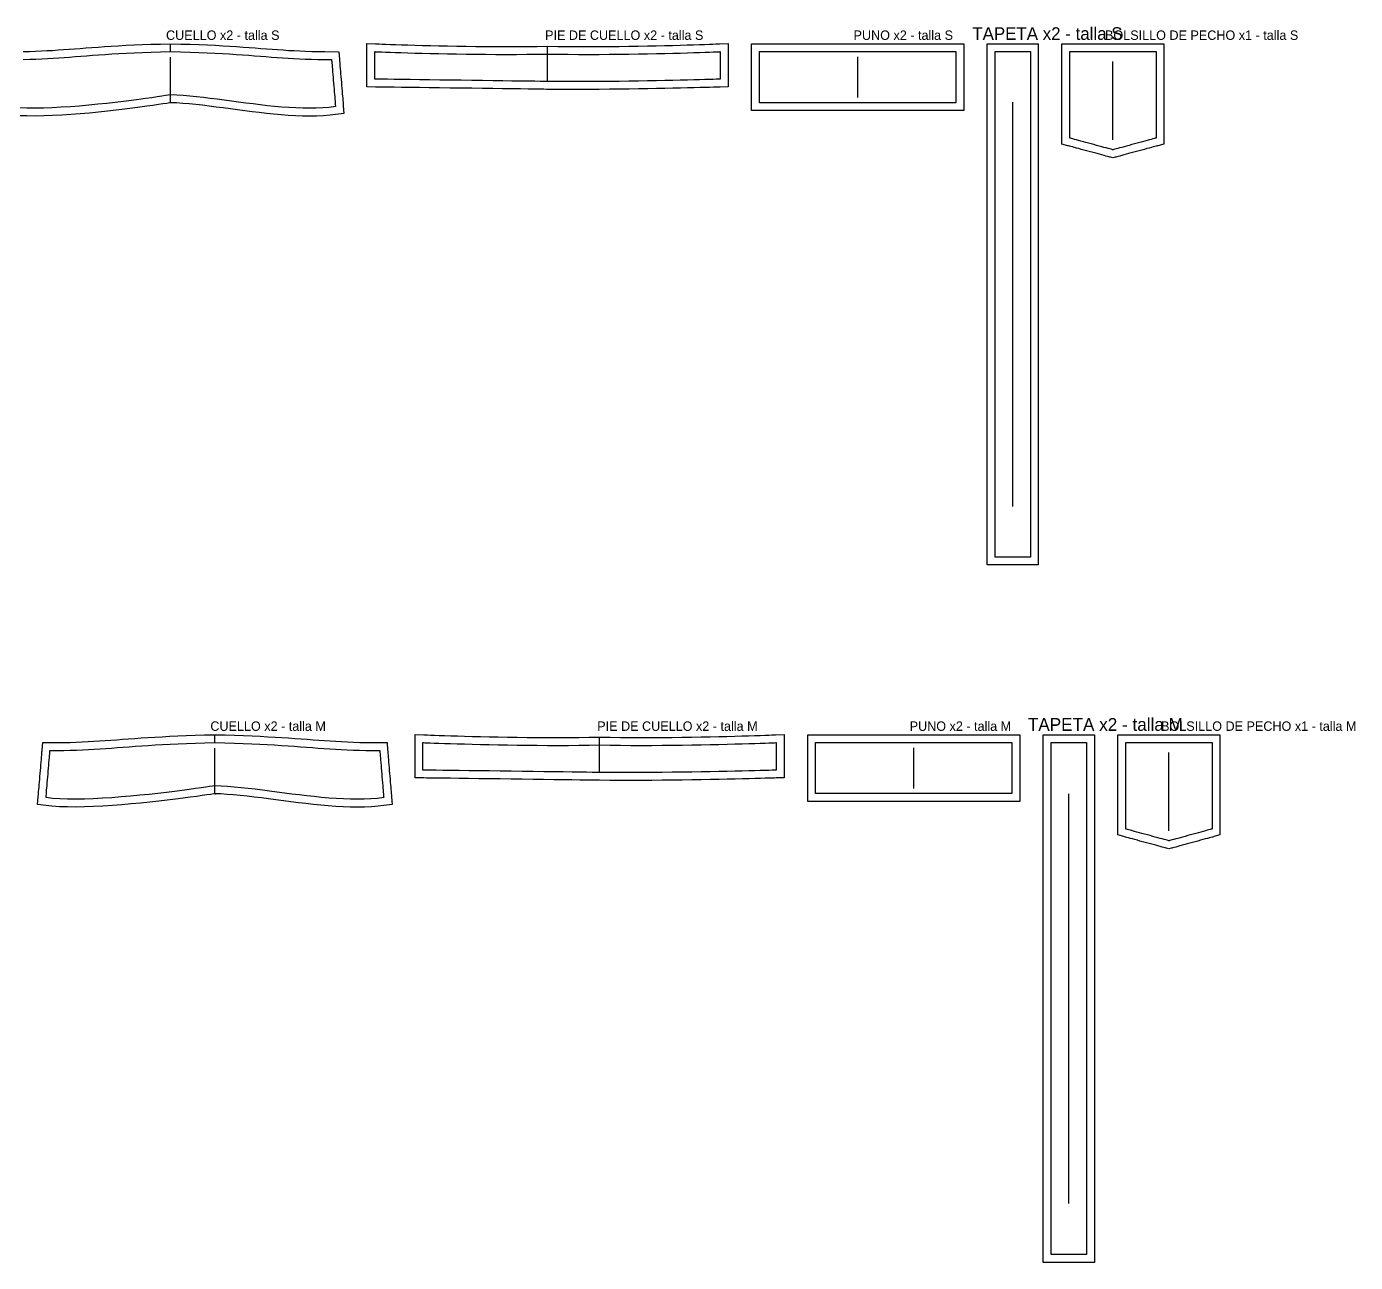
# Model space of a CAD drawing. Header units: centimetres. Extents: x -1 to 372, y -344 to 3.
# Drawn here: x 187.5 to 356.7, y -154.2 to 3.2 of the extents above; entities that cross this region are included whole.
import ezdxf

# ---------------------------------------------------------------- set-up
doc = ezdxf.new("R2010")
doc.units = ezdxf.units.CM
for name, color, linetype in [('15_SeamAllowance', 4, 'CONTINUOUS'), ('1_Boundary', 7, 'CONTINUOUS'), ('4_Notch', 1, 'CONTINUOUS'), ('5_Grainline', 3, 'CONTINUOUS'), ('8_Text', 7, 'CONTINUOUS')]:
    doc.layers.add(name, color=color, linetype=linetype)

msp = doc.modelspace()

# ---------------------------------------------------------------- linework, layer by layer
at = {"layer": '15_SeamAllowance'}
msp.add_lwpolyline([(187.0883, 0.0157), (187.8926, 0.0344), (188.6644, 0.0595), (189.4095, 0.0905), (190.1336, 0.1267), (190.8422, 0.1676), (191.5412, 0.2126), (192.2361, 0.2611), (192.9324, 0.3126), (193.6357, 0.3664), (194.3515, 0.422), (195.085, 0.4788), (195.8416, 0.536), (196.6267, 0.5932), (197.4454, 0.6496), (198.3031, 0.7047), (199.2049, 0.7578), (200.1562, 0.8083), (201.1623, 0.8555), (202.2284, 0.8989), (203.36, 0.9378), (204.5624, 0.9717), (205.86, 1.0002), (207.1576, 0.9717), (208.36, 0.9378), (209.4916, 0.8989), (210.5577, 0.8555), (211.5638, 0.8083), (212.5151, 0.7578), (213.4169, 0.7047), (214.2746, 0.6496), (215.0933, 0.5932), (215.8784, 0.536), (216.635, 0.4788), (217.3685, 0.422), (218.0843, 0.3664), (218.7876, 0.3126), (219.4839, 0.2611), (220.1788, 0.2126), (220.8778, 0.1676), (221.5864, 0.1267), (222.3105, 0.0905), (223.0556, 0.0595), (223.8274, 0.0344), (224.6317, 0.0157), (225.474, 0.004), (227.2805, -0.0042), (227.3591, -0.9473), (227.3664, -1.035), (227.378, -1.1748), (227.3936, -1.3614), (227.4126, -1.5897), (227.4347, -1.8545), (227.4593, -2.1505), (227.4862, -2.4725), (227.5147, -2.8154), (227.5446, -3.1739), (227.5754, -3.5428), (227.6065, -3.917), (227.6377, -4.2911), (227.6685, -4.66), (227.6983, -5.0185), (227.7269, -5.3614), (227.7538, -5.6834), (227.7784, -5.9795), (227.8005, -6.2442), (227.8195, -6.4725), (227.8351, -6.6591), (227.8467, -6.7989), (227.854, -6.8866), (227.9365, -7.8769), (226.1627, -8.0918), (225.3075, -8.1615), (224.4381, -8.2018), (223.5562, -8.2154), (222.6632, -8.2048), (221.7607, -8.1724), (220.8502, -8.1208), (219.9333, -8.0522), (219.0117, -7.969), (218.0871, -7.8735), (217.1611, -7.768), (216.2355, -7.6547), (215.312, -7.536), (214.3924, -7.4139), (213.4786, -7.2909), (212.5723, -7.169), (211.6755, -7.0506), (210.7901, -6.9377), (209.918, -6.8327), (209.0612, -6.7376), (208.2218, -6.6547), (207.4018, -6.586), (206.6035, -6.5336), (205.9183, -6.5035), (205.9432, -6.4995), (205.7225, -6.5346), (205.3683, -6.5897), (204.8908, -6.6625), (204.3001, -6.7504), (203.606, -6.8509), (202.8186, -6.9616), (201.9479, -7.0801), (201.0038, -7.2038), (199.9964, -7.3303), (198.9354, -7.457), (197.8309, -7.5816), (196.6929, -7.7015), (195.531, -7.8143), (194.3553, -7.9175), (193.1754, -8.0086), (192.0012, -8.0851), (190.8421, -8.1444), (189.7077, -8.1841), (188.6073, -8.2014), (187.5499, -8.1938), (186.5439, -8.1583)], dxfattribs=at)
for points in [[(253.86, 0.7001), (255.1905, 0.6785), (256.5073, 0.6639), (257.8242, 0.6555), (259.1355, 0.6528), (260.4359, 0.6553), (261.7199, 0.6625), (262.982, 0.6738), (264.2168, 0.6888), (265.4188, 0.7069), (266.5826, 0.7276), (267.7027, 0.7504), (268.7737, 0.7747), (269.7901, 0.8001), (270.7466, 0.826), (271.6376, 0.8519), (272.4578, 0.8773), (273.2017, 0.9016), (273.8639, 0.9244), (274.4389, 0.9451), (274.9214, 0.9632), (275.3058, 0.9781), (275.5868, 0.9894), (275.7589, 0.9966), (276.86, 1.0436), (276.86, -0.0177), (276.86, -0.0689), (276.86, -0.1504), (276.86, -0.2593), (276.86, -0.3924), (276.86, -0.5469), (276.86, -0.7195), (276.86, -0.9074), (276.86, -1.1074), (276.86, -1.3166), (276.86, -1.5318), (276.86, -1.75), (276.86, -1.9682), (276.86, -2.1834), (276.86, -2.3926), (276.86, -2.5926), (276.86, -2.7805), (276.86, -2.9531), (276.86, -3.1076), (276.86, -3.2407), (276.86, -3.3496), (276.86, -3.4311), (276.86, -3.4823), (276.86, -4.4664), (275.8348, -4.5014), (275.6606, -4.5073), (275.3774, -4.5165), (274.9906, -4.5287), (274.5056, -4.5435), (273.928, -4.5605), (273.263, -4.5794), (272.5161, -4.5996), (271.6928, -4.621), (270.7985, -4.6429), (269.8385, -4.6652), (268.8184, -4.6873), (267.7434, -4.7089), (266.6191, -4.7295), (265.4508, -4.7489), (264.244, -4.7666), (263.004, -4.7822), (261.7363, -4.7953), (260.4463, -4.8055), (259.1394, -4.8125), (257.821, -4.8158), (256.4964, -4.8151), (255.1711, -4.8099), (253.8494, -4.7999), (253.735, -4.7984), (253.4135, -4.794), (252.9011, -4.787), (252.2167, -4.7777), (251.3796, -4.7663), (250.4089, -4.753), (249.3235, -4.7382), (248.1427, -4.7221), (246.8854, -4.705), (245.5709, -4.6871), (244.2182, -4.6686), (242.8464, -4.6499), (241.4745, -4.6312), (240.1218, -4.6128), (238.8073, -4.5948), (237.5501, -4.5777), (236.3692, -4.5616), (235.2839, -4.5468), (234.3131, -4.5335), (233.476, -4.5221), (232.7917, -4.5128), (232.2792, -4.5058), (231.9578, -4.5014), (230.86, -4.4865), (230.86, -3.4823), (230.86, -3.4311), (230.86, -3.3496), (230.86, -3.2407), (230.86, -3.1076), (230.86, -2.9531), (230.86, -2.7805), (230.86, -2.5926), (230.86, -2.3926), (230.86, -2.1834), (230.86, -1.9682), (230.86, -1.75), (230.86, -1.5318), (230.86, -1.3166), (230.86, -1.1074), (230.86, -0.9074), (230.86, -0.7195), (230.86, -0.5469), (230.86, -0.3924), (230.86, -0.2593), (230.86, -0.1504), (230.86, -0.0689), (230.86, -0.0177), (230.86, 1.0436), (231.9611, 0.9966), (232.1332, 0.9894), (232.4142, 0.9781), (232.7986, 0.9632), (233.2811, 0.9451), (233.8561, 0.9244), (234.5183, 0.9016), (235.2622, 0.8773), (236.0824, 0.8519), (236.9734, 0.826), (237.9299, 0.8001), (238.9463, 0.7747), (240.0173, 0.7504), (241.1374, 0.7276), (242.3012, 0.7069), (243.5032, 0.6888), (244.738, 0.6738), (246.0001, 0.6625), (247.2841, 0.6553), (248.5845, 0.6528), (249.8958, 0.6555), (251.2127, 0.6639), (252.5295, 0.6785)], [(279.86, 1), (280.9866, 1), (281.3519, 1), (281.9342, 1), (282.7119, 1), (283.6631, 1), (284.7663, 1), (285.9996, 1), (287.3415, 1), (288.7702, 1), (290.2639, 1), (291.8011, 1), (293.36, 1), (294.9189, 1), (296.4561, 1), (297.9498, 1), (299.3785, 1), (300.7204, 1), (301.9538, 1), (303.0569, 1), (304.0081, 1), (304.7858, 1), (305.3681, 1), (305.7334, 1), (306.86, 1), (306.86, -0.0329), (306.86, -0.1279), (306.86, -0.2793), (306.86, -0.4815), (306.86, -0.7288), (306.86, -1.0156), (306.86, -1.3363), (306.86, -1.6852), (306.86, -2.0566), (306.86, -2.445), (306.86, -2.8447), (306.86, -3.25), (306.86, -3.6553), (306.86, -4.055), (306.86, -4.4434), (306.86, -4.8148), (306.86, -5.1637), (306.86, -5.4844), (306.86, -5.7712), (306.86, -6.0185), (306.86, -6.2207), (306.86, -6.3721), (306.86, -6.4671), (306.86, -7.5), (305.7334, -7.5), (305.3681, -7.5), (304.7858, -7.5), (304.0081, -7.5), (303.0569, -7.5), (301.9538, -7.5), (300.7204, -7.5), (299.3785, -7.5), (297.9498, -7.5), (296.4561, -7.5), (294.9189, -7.5), (293.36, -7.5), (291.8011, -7.5), (290.2639, -7.5), (288.7702, -7.5), (287.3415, -7.5), (285.9996, -7.5), (284.7663, -7.5), (283.6631, -7.5), (282.7119, -7.5), (281.9342, -7.5), (281.3519, -7.5), (280.9866, -7.5), (279.86, -7.5), (279.86, -6.4671), (279.86, -6.3721), (279.86, -6.2207), (279.86, -6.0185), (279.86, -5.7712), (279.86, -5.4844), (279.86, -5.1637), (279.86, -4.8148), (279.86, -4.4434), (279.86, -4.055), (279.86, -3.6553), (279.86, -3.25), (279.86, -2.8447), (279.86, -2.445), (279.86, -2.0566), (279.86, -1.6852), (279.86, -1.3363), (279.86, -1.0156), (279.86, -0.7288), (279.86, -0.4815), (279.86, -0.2793), (279.86, -0.1279), (279.86, -0.0329)], [(309.86, 1), (310.8828, 1), (310.9485, 1), (311.0534, 1), (311.1933, 1), (311.3646, 1), (311.5631, 1), (311.7851, 1), (312.0267, 1), (312.2838, 1), (312.5527, 1), (312.8294, 1), (313.11, 1), (313.3906, 1), (313.6673, 1), (313.9362, 1), (314.1933, 1), (314.4349, 1), (314.6569, 1), (314.8554, 1), (315.0267, 1), (315.1666, 1), (315.2715, 1), (315.3372, 1), (316.36, 1), (316.36, -0.3259), (316.36, -1.2665), (316.36, -2.7659), (316.36, -4.7681), (316.36, -7.2174), (316.36, -10.0578), (316.36, -13.2335), (316.36, -16.6885), (316.36, -20.3671), (316.36, -24.2133), (316.36, -28.1712), (316.36, -32.185), (316.36, -36.1988), (316.36, -40.1567), (316.36, -44.0029), (316.36, -47.6815), (316.36, -51.1365), (316.36, -54.3122), (316.36, -57.1526), (316.36, -59.6019), (316.36, -61.6041), (316.36, -63.1035), (316.36, -64.0441), (316.36, -65.37), (315.3372, -65.37), (315.2715, -65.37), (315.1666, -65.37), (315.0267, -65.37), (314.8554, -65.37), (314.6569, -65.37), (314.4349, -65.37), (314.1933, -65.37), (313.9362, -65.37), (313.6673, -65.37), (313.3906, -65.37), (313.11, -65.37), (312.8294, -65.37), (312.5527, -65.37), (312.2838, -65.37), (312.0267, -65.37), (311.7851, -65.37), (311.5631, -65.37), (311.3646, -65.37), (311.1933, -65.37), (311.0534, -65.37), (310.9485, -65.37), (310.8828, -65.37), (309.86, -65.37), (309.86, -64.0441), (309.86, -63.1035), (309.86, -61.6041), (309.86, -59.6019), (309.86, -57.1526), (309.86, -54.3122), (309.86, -51.1365), (309.86, -47.6815), (309.86, -44.0029), (309.86, -40.1567), (309.86, -36.1988), (309.86, -32.185), (309.86, -28.1712), (309.86, -24.2133), (309.86, -20.3671), (309.86, -16.6885), (309.86, -13.2335), (309.86, -10.0578), (309.86, -7.2174), (309.86, -4.7681), (309.86, -2.7659), (309.86, -1.2665), (309.86, -0.3259)], [(319.36, 1), (320.4157, 1), (320.5764, 1), (320.8327, 1), (321.1748, 1), (321.5934, 1), (322.0788, 1), (322.6214, 1), (323.2119, 1), (323.8405, 1), (324.4977, 1), (325.1741, 1), (325.86, 1), (326.5459, 1), (327.2223, 1), (327.8795, 1), (328.5081, 1), (329.0986, 1), (329.6413, 1), (330.1266, 1), (330.5452, 1), (330.8873, 1), (331.1436, 1), (331.3043, 1), (332.36, 1), (332.36, -0.0557), (332.36, -0.2164), (332.36, -0.4727), (332.36, -0.8148), (332.36, -1.2334), (332.36, -1.7188), (332.36, -2.2614), (332.36, -2.8519), (332.36, -3.4805), (332.36, -4.1377), (332.36, -4.8141), (332.36, -5.5), (332.36, -6.1859), (332.36, -6.8623), (332.36, -7.5195), (332.36, -8.1481), (332.36, -8.7386), (332.36, -9.2813), (332.36, -9.7666), (332.36, -10.1852), (332.36, -10.5273), (332.36, -10.7836), (332.36, -10.9443), (332.36, -11.7638), (331.5953, -11.9724), (331.5149, -11.9943), (331.3868, -12.0292), (331.2157, -12.0759), (331.0064, -12.1329), (330.7637, -12.1991), (330.4924, -12.2731), (330.1972, -12.3537), (329.8829, -12.4394), (329.5543, -12.529), (329.2161, -12.6212), (328.8731, -12.7148), (328.5302, -12.8083), (328.192, -12.9005), (327.8634, -12.9902), (327.549, -13.0759), (327.2538, -13.1564), (326.9825, -13.2304), (326.7398, -13.2966), (326.5305, -13.3537), (326.3594, -13.4003), (326.2313, -13.4352), (326.151, -13.4572), (325.86, -13.5365), (325.569, -13.4572), (325.4887, -13.4352), (325.3606, -13.4003), (325.1895, -13.3537), (324.9802, -13.2966), (324.7375, -13.2304), (324.4662, -13.1564), (324.171, -13.0759), (323.8566, -12.9902), (323.528, -12.9005), (323.1898, -12.8083), (322.8469, -12.7148), (322.5039, -12.6212), (322.1657, -12.529), (321.8371, -12.4394), (321.5228, -12.3537), (321.2276, -12.2731), (320.9563, -12.1991), (320.7136, -12.1329), (320.5043, -12.0759), (320.3332, -12.0292), (320.2051, -11.9943), (320.1247, -11.9724), (319.36, -11.7638), (319.36, -10.9443), (319.36, -10.7836), (319.36, -10.5273), (319.36, -10.1852), (319.36, -9.7666), (319.36, -9.2813), (319.36, -8.7386), (319.36, -8.1481), (319.36, -7.5195), (319.36, -6.8623), (319.36, -6.1859), (319.36, -5.5), (319.36, -4.8141), (319.36, -4.1377), (319.36, -3.4805), (319.36, -2.8519), (319.36, -2.2614), (319.36, -1.7188), (319.36, -1.2334), (319.36, -0.8148), (319.36, -0.4727), (319.36, -0.2164), (319.36, -0.0557)], [(211.5, -86.9998), (212.8, -87.0283), (214.0095, -87.0622), (215.1526, -87.1011), (216.234, -87.1444), (217.2588, -87.1917), (218.2318, -87.2421), (219.158, -87.2952), (220.0421, -87.3502), (220.889, -87.4066), (221.7036, -87.4638), (222.4908, -87.521), (223.2554, -87.5778), (224.0023, -87.6333), (224.7364, -87.6872), (225.4629, -87.7387), (226.1866, -87.7873), (226.9128, -87.8323), (227.6466, -87.8732), (228.3932, -87.9095), (229.1577, -87.9405), (229.9455, -87.9656), (230.7616, -87.9843), (231.6114, -87.996), (233.4205, -88.0042), (233.4991, -88.9473), (233.5064, -89.035), (233.518, -89.1748), (233.5336, -89.3614), (233.5526, -89.5897), (233.5747, -89.8545), (233.5993, -90.1505), (233.6262, -90.4725), (233.6547, -90.8154), (233.6846, -91.1739), (233.7154, -91.5428), (233.7465, -91.917), (233.7777, -92.2911), (233.8085, -92.66), (233.8383, -93.0185), (233.8669, -93.3614), (233.8938, -93.6834), (233.9184, -93.9795), (233.9405, -94.2442), (233.9595, -94.4725), (233.9751, -94.6591), (233.9867, -94.7989), (233.994, -94.8866), (234.0766, -95.8772), (232.2996, -96.0919), (231.4369, -96.1615), (230.5562, -96.2018), (229.6592, -96.2154), (228.7477, -96.2048), (227.8237, -96.1725), (226.8892, -96.1209), (225.9461, -96.0524), (224.9965, -95.9693), (224.0424, -95.8739), (223.0861, -95.7684), (222.1295, -95.6552), (221.175, -95.5365), (220.2247, -95.4145), (219.2809, -95.2914), (218.3458, -95.1695), (217.4219, -95.051), (216.5114, -94.9381), (215.6167, -94.833), (214.7403, -94.7378), (213.8847, -94.6548), (213.0525, -94.586), (212.2464, -94.5336), (211.5558, -94.5034), (211.5756, -94.5003), (211.3477, -94.5353), (210.9821, -94.5904), (210.4892, -94.6631), (209.8796, -94.751), (209.1636, -94.8515), (208.3518, -94.9622), (207.4544, -95.0806), (206.482, -95.2043), (205.4448, -95.3307), (204.3534, -95.4574), (203.218, -95.5819), (202.049, -95.7018), (200.8568, -95.8146), (199.6515, -95.9177), (198.4434, -96.0087), (197.2427, -96.0851), (196.0593, -96.1445), (194.9033, -96.1841), (193.7843, -96.2014), (192.7116, -96.1938), (191.6942, -96.1583), (190.7401, -96.0917), (188.923, -95.8827), (189.006, -94.8866), (189.0133, -94.7989), (189.0249, -94.6591), (189.0405, -94.4725), (189.0595, -94.2442), (189.0816, -93.9795), (189.1062, -93.6834), (189.1331, -93.3614), (189.1617, -93.0185), (189.1915, -92.66), (189.2223, -92.2911), (189.2535, -91.917), (189.2846, -91.5428), (189.3154, -91.1739), (189.3453, -90.8154), (189.3738, -90.4725), (189.4007, -90.1505), (189.4253, -89.8545), (189.4474, -89.5897), (189.4664, -89.3614), (189.482, -89.1748), (189.4936, -89.035), (189.5009, -88.9473), (189.5795, -88.0042), (191.3886, -87.996), (192.2384, -87.9843), (193.0545, -87.9656), (193.8423, -87.9405), (194.6068, -87.9095), (195.3534, -87.8732), (196.0872, -87.8323), (196.8134, -87.7873), (197.5371, -87.7387), (198.2636, -87.6872), (198.9977, -87.6333), (199.7446, -87.5778), (200.5092, -87.521), (201.2964, -87.4638), (202.111, -87.4066), (202.9579, -87.3502), (203.842, -87.2952), (204.7682, -87.2421), (205.7412, -87.1917), (206.766, -87.1444), (207.8474, -87.1011), (208.9905, -87.0622), (210.2, -87.0283)], [(260.5, -87.2999), (261.833, -87.3215), (263.1571, -87.3361), (264.4856, -87.3445), (265.8126, -87.3472), (267.132, -87.3447), (268.4382, -87.3375), (269.725, -87.3262), (270.9867, -87.3112), (272.2174, -87.2931), (273.4111, -87.2724), (274.5621, -87.2496), (275.6644, -87.2253), (276.7121, -87.1999), (277.6994, -87.174), (278.6204, -87.1481), (279.4693, -87.1227), (280.2401, -87.0984), (280.927, -87.0756), (281.5242, -87.0549), (282.0258, -87.0368), (282.4258, -87.0218), (282.7186, -87.0105), (282.8981, -87.0033), (284, -86.9582), (284, -88.0177), (284, -88.0689), (284, -88.1504), (284, -88.2593), (284, -88.3924), (284, -88.5469), (284, -88.7195), (284, -88.9074), (284, -89.1074), (284, -89.3166), (284, -89.5318), (284, -89.75), (284, -89.9682), (284, -90.1834), (284, -90.3926), (284, -90.5926), (284, -90.7805), (284, -90.9531), (284, -91.1076), (284, -91.2407), (284, -91.3496), (284, -91.4311), (284, -91.4823), (284, -92.4677), (282.9709, -92.5015), (282.7894, -92.5073), (282.4946, -92.5165), (282.0923, -92.5287), (281.5884, -92.5435), (280.9888, -92.5605), (280.2992, -92.5794), (279.5256, -92.5997), (278.6738, -92.621), (277.7497, -92.643), (276.759, -92.6652), (275.7078, -92.6873), (274.6017, -92.7089), (273.4467, -92.7295), (272.2486, -92.7489), (271.0133, -92.7666), (269.7466, -92.7822), (268.4543, -92.7953), (267.1423, -92.8055), (265.8164, -92.8125), (264.4824, -92.8158), (263.1462, -92.8151), (261.8136, -92.8099), (260.4896, -92.7999), (260.3727, -92.7984), (260.044, -92.794), (259.5199, -92.787), (258.82, -92.7777), (257.9639, -92.7663), (256.971, -92.753), (255.861, -92.7382), (254.6533, -92.7221), (253.3675, -92.705), (252.0231, -92.6871), (250.6397, -92.6686), (249.2367, -92.6499), (247.8337, -92.6312), (246.4502, -92.6128), (245.1058, -92.5948), (243.82, -92.5777), (242.6123, -92.5616), (241.5023, -92.5468), (240.5095, -92.5335), (239.6533, -92.5221), (238.9535, -92.5128), (238.4294, -92.5058), (238.1006, -92.5014), (237, -92.4868), (237, -91.4823), (237, -91.4311), (237, -91.3496), (237, -91.2407), (237, -91.1076), (237, -90.9531), (237, -90.7805), (237, -90.5926), (237, -90.3926), (237, -90.1834), (237, -89.9682), (237, -89.75), (237, -89.5318), (237, -89.3166), (237, -89.1074), (237, -88.9074), (237, -88.7195), (237, -88.5469), (237, -88.3924), (237, -88.2593), (237, -88.1504), (237, -88.0689), (237, -88.0177), (237, -86.9582), (238.1019, -87.0033), (238.2814, -87.0105), (238.5742, -87.0218), (238.9742, -87.0368), (239.4758, -87.0549), (240.073, -87.0756), (240.7599, -87.0984), (241.5307, -87.1227), (242.3796, -87.1481), (243.3006, -87.174), (244.2879, -87.1999), (245.3356, -87.2253), (246.4379, -87.2496), (247.5889, -87.2724), (248.7826, -87.2931), (250.0133, -87.3112), (251.275, -87.3262), (252.5618, -87.3375), (253.868, -87.3447), (255.1874, -87.3472), (256.5144, -87.3445), (257.8429, -87.3361), (259.167, -87.3215)], [(287, -87), (288.1266, -87), (288.4919, -87), (289.0742, -87), (289.8519, -87), (290.8031, -87), (291.9063, -87), (293.1396, -87), (294.4815, -87), (295.9102, -87), (297.4039, -87), (298.9411, -87), (300.5, -87), (302.0589, -87), (303.5961, -87), (305.0898, -87), (306.5185, -87), (307.8604, -87), (309.0938, -87), (310.1969, -87), (311.1481, -87), (311.9258, -87), (312.5081, -87), (312.8734, -87), (314, -87), (314, -88.0329), (314, -88.1279), (314, -88.2793), (314, -88.4815), (314, -88.7288), (314, -89.0156), (314, -89.3363), (314, -89.6852), (314, -90.0566), (314, -90.445), (314, -90.8447), (314, -91.25), (314, -91.6553), (314, -92.055), (314, -92.4434), (314, -92.8148), (314, -93.1637), (314, -93.4844), (314, -93.7712), (314, -94.0185), (314, -94.2207), (314, -94.3721), (314, -94.4671), (314, -95.5), (312.8734, -95.5), (312.5081, -95.5), (311.9258, -95.5), (311.1481, -95.5), (310.1969, -95.5), (309.0938, -95.5), (307.8604, -95.5), (306.5185, -95.5), (305.0898, -95.5), (303.5961, -95.5), (302.0589, -95.5), (300.5, -95.5), (298.9411, -95.5), (297.4039, -95.5), (295.9102, -95.5), (294.4815, -95.5), (293.1396, -95.5), (291.9063, -95.5), (290.8031, -95.5), (289.8519, -95.5), (289.0742, -95.5), (288.4919, -95.5), (288.1266, -95.5), (287, -95.5), (287, -94.4671), (287, -94.3721), (287, -94.2207), (287, -94.0185), (287, -93.7712), (287, -93.4844), (287, -93.1637), (287, -92.8148), (287, -92.4434), (287, -92.055), (287, -91.6553), (287, -91.25), (287, -90.8447), (287, -90.445), (287, -90.0566), (287, -89.6852), (287, -89.3363), (287, -89.0156), (287, -88.7288), (287, -88.4815), (287, -88.2793), (287, -88.1279), (287, -88.0329)], [(317, -87), (318.0228, -87), (318.0885, -87), (318.1934, -87), (318.3333, -87), (318.5046, -87), (318.7031, -87), (318.9251, -87), (319.1667, -87), (319.4238, -87), (319.6927, -87), (319.9694, -87), (320.25, -87), (320.5306, -87), (320.8073, -87), (321.0762, -87), (321.3333, -87), (321.5749, -87), (321.7969, -87), (321.9954, -87), (322.1667, -87), (322.3066, -87), (322.4115, -87), (322.4772, -87), (323.5, -87), (323.5, -88.3302), (323.5, -89.2829), (323.5, -90.8016), (323.5, -92.8296), (323.5, -95.3105), (323.5, -98.1875), (323.5, -101.4041), (323.5, -104.9037), (323.5, -108.6297), (323.5, -112.5255), (323.5, -116.5344), (323.5, -120.6), (323.5, -124.6656), (323.5, -128.6745), (323.5, -132.5703), (323.5, -136.2963), (323.5, -139.7959), (323.5, -143.0125), (323.5, -145.8895), (323.5, -148.3704), (323.5, -150.3984), (323.5, -151.9171), (323.5, -152.8698), (323.5, -154.2), (322.4772, -154.2), (322.4115, -154.2), (322.3066, -154.2), (322.1667, -154.2), (321.9954, -154.2), (321.7969, -154.2), (321.5749, -154.2), (321.3333, -154.2), (321.0762, -154.2), (320.8073, -154.2), (320.5306, -154.2), (320.25, -154.2), (319.9694, -154.2), (319.6927, -154.2), (319.4238, -154.2), (319.1667, -154.2), (318.9251, -154.2), (318.7031, -154.2), (318.5046, -154.2), (318.3333, -154.2), (318.1934, -154.2), (318.0885, -154.2), (318.0228, -154.2), (317, -154.2), (317, -152.8698), (317, -151.9171), (317, -150.3984), (317, -148.3704), (317, -145.8895), (317, -143.0125), (317, -139.7959), (317, -136.2963), (317, -132.5703), (317, -128.6745), (317, -124.6656), (317, -120.6), (317, -116.5344), (317, -112.5255), (317, -108.6297), (317, -104.9037), (317, -101.4041), (317, -98.1875), (317, -95.3105), (317, -92.8296), (317, -90.8016), (317, -89.2829), (317, -88.3302)], [(326.5, -87), (327.5557, -87), (327.7164, -87), (327.9727, -87), (328.3148, -87), (328.7334, -87), (329.2188, -87), (329.7614, -87), (330.3519, -87), (330.9805, -87), (331.6377, -87), (332.3141, -87), (333, -87), (333.6859, -87), (334.3623, -87), (335.0195, -87), (335.6481, -87), (336.2386, -87), (336.7813, -87), (337.2666, -87), (337.6852, -87), (338.0273, -87), (338.2836, -87), (338.4443, -87), (339.5, -87), (339.5, -88.0557), (339.5, -88.2164), (339.5, -88.4727), (339.5, -88.8148), (339.5, -89.2334), (339.5, -89.7188), (339.5, -90.2614), (339.5, -90.8519), (339.5, -91.4805), (339.5, -92.1377), (339.5, -92.8141), (339.5, -93.5), (339.5, -94.1859), (339.5, -94.8623), (339.5, -95.5195), (339.5, -96.1481), (339.5, -96.7386), (339.5, -97.2813), (339.5, -97.7666), (339.5, -98.1852), (339.5, -98.5273), (339.5, -98.7836), (339.5, -98.9443), (339.5, -99.7638), (338.7353, -99.9724), (338.6549, -99.9943), (338.5268, -100.0292), (338.3557, -100.0759), (338.1464, -100.1329), (337.9037, -100.1991), (337.6324, -100.2731), (337.3372, -100.3537), (337.0229, -100.4394), (336.6943, -100.529), (336.3561, -100.6212), (336.0131, -100.7148), (335.6702, -100.8083), (335.332, -100.9005), (335.0034, -100.9902), (334.689, -101.0759), (334.3938, -101.1564), (334.1225, -101.2304), (333.8798, -101.2966), (333.6705, -101.3537), (333.4994, -101.4003), (333.3713, -101.4352), (333.291, -101.4572), (333, -101.5365), (332.709, -101.4572), (332.6287, -101.4352), (332.5006, -101.4003), (332.3295, -101.3537), (332.1202, -101.2966), (331.8775, -101.2304), (331.6062, -101.1564), (331.311, -101.0759), (330.9966, -100.9902), (330.668, -100.9005), (330.3298, -100.8083), (329.9869, -100.7148), (329.6439, -100.6212), (329.3057, -100.529), (328.9771, -100.4394), (328.6628, -100.3537), (328.3676, -100.2731), (328.0963, -100.1991), (327.8536, -100.1329), (327.6443, -100.0759), (327.4732, -100.0292), (327.3451, -99.9943), (327.2647, -99.9724), (326.5, -99.7638), (326.5, -98.9443), (326.5, -98.7836), (326.5, -98.5273), (326.5, -98.1852), (326.5, -97.7666), (326.5, -97.2813), (326.5, -96.7386), (326.5, -96.1481), (326.5, -95.5195), (326.5, -94.8623), (326.5, -94.1859), (326.5, -93.5), (326.5, -92.8141), (326.5, -92.1377), (326.5, -91.4805), (326.5, -90.8519), (326.5, -90.2614), (326.5, -89.7188), (326.5, -89.2334), (326.5, -88.8148), (326.5, -88.4727), (326.5, -88.2164), (326.5, -88.0557)]]:
    msp.add_lwpolyline(points, close=True, dxfattribs=at)
at = {"layer": '1_Boundary'}
msp.add_lwpolyline([(187.1068, -0.9841), (187.9204, -0.9652), (188.7014, -0.9398), (189.4553, -0.9085), (190.1873, -0.8719), (190.9032, -0.8306), (191.6081, -0.7852), (192.3078, -0.7363), (193.0074, -0.6846), (193.7126, -0.6306), (194.4288, -0.575), (195.1613, -0.5183), (195.9157, -0.4612), (196.6974, -0.4043), (197.5119, -0.3481), (198.3645, -0.2934), (199.2608, -0.2406), (200.2062, -0.1905), (201.2061, -0.1435), (202.266, -0.1004), (203.3913, -0.0617), (204.5875, -0.028), (205.86, 0), (205.86, 0), (207.1325, -0.028), (208.3287, -0.0617), (209.454, -0.1004), (210.5139, -0.1435), (211.5138, -0.1905), (212.4592, -0.2406), (213.3555, -0.2934), (214.2081, -0.3481), (215.0226, -0.4043), (215.8043, -0.4612), (216.5587, -0.5183), (217.2913, -0.575), (218.0074, -0.6306), (218.7126, -0.6846), (219.4122, -0.7363), (220.1119, -0.7852), (220.8168, -0.8306), (221.5327, -0.8719), (222.2647, -0.9085), (223.0186, -0.9398), (223.7996, -0.9652), (224.6132, -0.9841), (225.4648, -0.9959), (226.36, -1), (226.3625, -1.0304), (226.3698, -1.1181), (226.3815, -1.2578), (226.397, -1.4444), (226.4161, -1.6727), (226.4381, -1.9375), (226.4628, -2.2335), (226.4896, -2.5556), (226.5182, -2.8984), (226.5481, -3.2569), (226.5788, -3.6259), (226.61, -4), (226.6412, -4.3741), (226.6719, -4.7431), (226.7018, -5.1016), (226.7304, -5.4444), (226.7572, -5.7665), (226.7819, -6.0625), (226.8039, -6.3273), (226.823, -6.5556), (226.8385, -6.7422), (226.8502, -6.8819), (226.8575, -6.9696), (226.86, -7), (226.0619, -7.0967), (225.2437, -7.1634), (224.4073, -7.2021), (223.5544, -7.2153), (222.687, -7.205), (221.8069, -7.1734), (220.9158, -7.1229), (220.0156, -7.0556), (219.108, -6.9736), (218.1951, -6.8793), (217.2784, -6.7749), (216.36, -6.6625), (215.4416, -6.5444), (214.5249, -6.4227), (213.612, -6.2998), (212.7044, -6.1778), (211.8042, -6.0589), (210.9131, -5.9453), (210.033, -5.8393), (209.1656, -5.7431), (208.3127, -5.6588), (207.4763, -5.5887), (206.6581, -5.535), (205.86, -5.5), (205.7851, -5.5121), (205.5671, -5.5467), (205.2161, -5.6014), (204.7419, -5.6736), (204.1548, -5.761), (203.4647, -5.8609), (202.6816, -5.9711), (201.8156, -6.0889), (200.8766, -6.2119), (199.8748, -6.3377), (198.82, -6.4637), (197.7225, -6.5875), (196.5921, -6.7066), (195.439, -6.8186), (194.2731, -6.9209), (193.1044, -7.0111), (191.9431, -7.0867), (190.7991, -7.1453), (189.6824, -7.1844), (188.6031, -7.2014), (187.5711, -7.1939), (186.5966, -7.1595)], dxfattribs=at)
for points in [[(253.86, -0.3), (255.1768, -0.3214), (256.4986, -0.3361), (257.82, -0.3445), (259.1355, -0.3472), (260.4397, -0.3447), (261.7272, -0.3375), (262.9926, -0.3261), (264.2304, -0.3111), (265.4352, -0.293), (266.6016, -0.2722), (267.7242, -0.2494), (268.7975, -0.225), (269.8161, -0.1996), (270.7746, -0.1736), (271.6676, -0.1477), (272.4896, -0.1222), (273.2353, -0.0978), (273.8991, -0.075), (274.4756, -0.0543), (274.9595, -0.0361), (275.3454, -0.0211), (275.6277, -0.0097), (275.801, -0.0025), (275.86, 0), (275.86, -0.0177), (275.86, -0.0689), (275.86, -0.1504), (275.86, -0.2593), (275.86, -0.3924), (275.86, -0.5469), (275.86, -0.7195), (275.86, -0.9074), (275.86, -1.1074), (275.86, -1.3166), (275.86, -1.5318), (275.86, -1.75), (275.86, -1.9682), (275.86, -2.1834), (275.86, -2.3926), (275.86, -2.5926), (275.86, -2.7805), (275.86, -2.9531), (275.86, -3.1076), (275.86, -3.2407), (275.86, -3.3496), (275.86, -3.4311), (275.86, -3.4823), (275.86, -3.5), (275.801, -3.502), (275.6277, -3.5078), (275.3454, -3.517), (274.9595, -3.5292), (274.4756, -3.5439), (273.8991, -3.5609), (273.2353, -3.5798), (272.4896, -3.6), (271.6676, -3.6213), (270.7746, -3.6432), (269.8161, -3.6654), (268.7975, -3.6875), (267.7242, -3.709), (266.6016, -3.7297), (265.4352, -3.749), (264.2304, -3.7667), (262.9926, -3.7822), (261.7272, -3.7953), (260.4397, -3.8055), (259.1355, -3.8125), (257.82, -3.8158), (256.4986, -3.8151), (255.1768, -3.81), (253.86, -3.8), (253.7486, -3.7985), (253.4271, -3.7941), (252.9147, -3.7871), (252.2304, -3.7778), (251.3933, -3.7664), (250.4225, -3.7531), (249.3371, -3.7383), (248.1563, -3.7222), (246.8991, -3.7051), (245.5845, -3.6872), (244.2318, -3.6687), (242.86, -3.65), (241.4882, -3.6313), (240.1355, -3.6128), (238.8209, -3.5949), (237.5637, -3.5778), (236.3829, -3.5617), (235.2975, -3.5469), (234.3267, -3.5336), (233.4896, -3.5222), (232.8053, -3.5129), (232.2929, -3.5059), (231.9714, -3.5015), (231.86, -3.5), (231.86, -3.4823), (231.86, -3.4311), (231.86, -3.3496), (231.86, -3.2407), (231.86, -3.1076), (231.86, -2.9531), (231.86, -2.7805), (231.86, -2.5926), (231.86, -2.3926), (231.86, -2.1834), (231.86, -1.9682), (231.86, -1.75), (231.86, -1.5318), (231.86, -1.3166), (231.86, -1.1074), (231.86, -0.9074), (231.86, -0.7195), (231.86, -0.5469), (231.86, -0.3924), (231.86, -0.2593), (231.86, -0.1504), (231.86, -0.0689), (231.86, -0.0177), (231.86, 0), (231.919, -0.0025), (232.0923, -0.0097), (232.3746, -0.0211), (232.7605, -0.0361), (233.2444, -0.0543), (233.8209, -0.075), (234.4847, -0.0978), (235.2304, -0.1222), (236.0524, -0.1477), (236.9454, -0.1736), (237.9039, -0.1996), (238.9225, -0.225), (239.9958, -0.2494), (241.1184, -0.2722), (242.2848, -0.293), (243.4896, -0.3111), (244.7274, -0.3261), (245.9928, -0.3375), (247.2803, -0.3447), (248.5845, -0.3472), (249.9, -0.3445), (251.2214, -0.3361), (252.5432, -0.3214), (253.86, -0.3)], [(280.86, 0), (280.9866, 0), (281.3519, 0), (281.9342, 0), (282.7119, 0), (283.6631, 0), (284.7663, 0), (285.9996, 0), (287.3415, 0), (288.7702, 0), (290.2639, 0), (291.8011, 0), (293.36, 0), (294.9189, 0), (296.4561, 0), (297.9498, 0), (299.3785, 0), (300.7204, 0), (301.9538, 0), (303.0569, 0), (304.0081, 0), (304.7858, 0), (305.3681, 0), (305.7334, 0), (305.86, 0), (305.86, -0.0329), (305.86, -0.1279), (305.86, -0.2793), (305.86, -0.4815), (305.86, -0.7288), (305.86, -1.0156), (305.86, -1.3363), (305.86, -1.6852), (305.86, -2.0566), (305.86, -2.445), (305.86, -2.8447), (305.86, -3.25), (305.86, -3.6553), (305.86, -4.055), (305.86, -4.4434), (305.86, -4.8148), (305.86, -5.1637), (305.86, -5.4844), (305.86, -5.7712), (305.86, -6.0185), (305.86, -6.2207), (305.86, -6.3721), (305.86, -6.4671), (305.86, -6.5), (305.7334, -6.5), (305.3681, -6.5), (304.7858, -6.5), (304.0081, -6.5), (303.0569, -6.5), (301.9538, -6.5), (300.7204, -6.5), (299.3785, -6.5), (297.9498, -6.5), (296.4561, -6.5), (294.9189, -6.5), (293.36, -6.5), (291.8011, -6.5), (290.2639, -6.5), (288.7702, -6.5), (287.3415, -6.5), (285.9996, -6.5), (284.7663, -6.5), (283.6631, -6.5), (282.7119, -6.5), (281.9342, -6.5), (281.3519, -6.5), (280.9866, -6.5), (280.86, -6.5), (280.86, -6.4671), (280.86, -6.3721), (280.86, -6.2207), (280.86, -6.0185), (280.86, -5.7712), (280.86, -5.4844), (280.86, -5.1637), (280.86, -4.8148), (280.86, -4.4434), (280.86, -4.055), (280.86, -3.6553), (280.86, -3.25), (280.86, -2.8447), (280.86, -2.445), (280.86, -2.0566), (280.86, -1.6852), (280.86, -1.3363), (280.86, -1.0156), (280.86, -0.7288), (280.86, -0.4815), (280.86, -0.2793), (280.86, -0.1279), (280.86, -0.0329), (280.86, 0)], [(310.86, 0), (310.8828, 0), (310.9485, 0), (311.0534, 0), (311.1933, 0), (311.3646, 0), (311.5631, 0), (311.7851, 0), (312.0267, 0), (312.2838, 0), (312.5527, 0), (312.8294, 0), (313.11, 0), (313.3906, 0), (313.6673, 0), (313.9362, 0), (314.1933, 0), (314.4349, 0), (314.6569, 0), (314.8554, 0), (315.0267, 0), (315.1666, 0), (315.2715, 0), (315.3372, 0), (315.36, 0), (315.36, -0.3259), (315.36, -1.2665), (315.36, -2.7659), (315.36, -4.7681), (315.36, -7.2174), (315.36, -10.0578), (315.36, -13.2335), (315.36, -16.6885), (315.36, -20.3671), (315.36, -24.2133), (315.36, -28.1712), (315.36, -32.185), (315.36, -36.1988), (315.36, -40.1567), (315.36, -44.0029), (315.36, -47.6815), (315.36, -51.1365), (315.36, -54.3122), (315.36, -57.1526), (315.36, -59.6019), (315.36, -61.6041), (315.36, -63.1035), (315.36, -64.0441), (315.36, -64.37), (315.3372, -64.37), (315.2715, -64.37), (315.1666, -64.37), (315.0267, -64.37), (314.8554, -64.37), (314.6569, -64.37), (314.4349, -64.37), (314.1933, -64.37), (313.9362, -64.37), (313.6673, -64.37), (313.3906, -64.37), (313.11, -64.37), (312.8294, -64.37), (312.5527, -64.37), (312.2838, -64.37), (312.0267, -64.37), (311.7851, -64.37), (311.5631, -64.37), (311.3646, -64.37), (311.1933, -64.37), (311.0534, -64.37), (310.9485, -64.37), (310.8828, -64.37), (310.86, -64.37), (310.86, -64.0441), (310.86, -63.1035), (310.86, -61.6041), (310.86, -59.6019), (310.86, -57.1526), (310.86, -54.3122), (310.86, -51.1365), (310.86, -47.6815), (310.86, -44.0029), (310.86, -40.1567), (310.86, -36.1988), (310.86, -32.185), (310.86, -28.1712), (310.86, -24.2133), (310.86, -20.3671), (310.86, -16.6885), (310.86, -13.2335), (310.86, -10.0578), (310.86, -7.2174), (310.86, -4.7681), (310.86, -2.7659), (310.86, -1.2665), (310.86, -0.3259), (310.86, 0)], [(320.36, 0), (320.4157, 0), (320.5764, 0), (320.8327, 0), (321.1748, 0), (321.5934, 0), (322.0788, 0), (322.6214, 0), (323.2119, 0), (323.8405, 0), (324.4977, 0), (325.1741, 0), (325.86, 0), (326.5459, 0), (327.2223, 0), (327.8795, 0), (328.5081, 0), (329.0986, 0), (329.6413, 0), (330.1266, 0), (330.5452, 0), (330.8873, 0), (331.1436, 0), (331.3043, 0), (331.36, 0), (331.36, -0.0557), (331.36, -0.2164), (331.36, -0.4727), (331.36, -0.8148), (331.36, -1.2334), (331.36, -1.7188), (331.36, -2.2614), (331.36, -2.8519), (331.36, -3.4805), (331.36, -4.1377), (331.36, -4.8141), (331.36, -5.5), (331.36, -6.1859), (331.36, -6.8623), (331.36, -7.5195), (331.36, -8.1481), (331.36, -8.7386), (331.36, -9.2813), (331.36, -9.7666), (331.36, -10.1852), (331.36, -10.5273), (331.36, -10.7836), (331.36, -10.9443), (331.36, -11), (331.3321, -11.0076), (331.2518, -11.0295), (331.1237, -11.0645), (330.9526, -11.1111), (330.7433, -11.1682), (330.5006, -11.2344), (330.2293, -11.3084), (329.9341, -11.3889), (329.6198, -11.4746), (329.2911, -11.5642), (328.953, -11.6565), (328.61, -11.75), (328.267, -11.8435), (327.9289, -11.9358), (327.6002, -12.0254), (327.2859, -12.1111), (326.9907, -12.1916), (326.7194, -12.2656), (326.4767, -12.3318), (326.2674, -12.3889), (326.0963, -12.4355), (325.9682, -12.4705), (325.8879, -12.4924), (325.86, -12.5), (325.8321, -12.4924), (325.7518, -12.4705), (325.6237, -12.4355), (325.4526, -12.3889), (325.2433, -12.3318), (325.0006, -12.2656), (324.7293, -12.1916), (324.4341, -12.1111), (324.1198, -12.0254), (323.7911, -11.9358), (323.453, -11.8435), (323.11, -11.75), (322.767, -11.6565), (322.4289, -11.5642), (322.1002, -11.4746), (321.7859, -11.3889), (321.4907, -11.3084), (321.2194, -11.2344), (320.9767, -11.1682), (320.7674, -11.1111), (320.5963, -11.0645), (320.4682, -11.0295), (320.3879, -11.0076), (320.36, -11), (320.36, -10.9443), (320.36, -10.7836), (320.36, -10.5273), (320.36, -10.1852), (320.36, -9.7666), (320.36, -9.2813), (320.36, -8.7386), (320.36, -8.1481), (320.36, -7.5195), (320.36, -6.8623), (320.36, -6.1859), (320.36, -5.5), (320.36, -4.8141), (320.36, -4.1377), (320.36, -3.4805), (320.36, -2.8519), (320.36, -2.2614), (320.36, -1.7188), (320.36, -1.2334), (320.36, -0.8148), (320.36, -0.4727), (320.36, -0.2164), (320.36, -0.0557), (320.36, 0)], [(211.5, -88), (212.7751, -88.028), (213.9786, -88.0617), (215.1155, -88.1004), (216.191, -88.1435), (217.2099, -88.1905), (218.1773, -88.2406), (219.0983, -88.2934), (219.9778, -88.3481), (220.8208, -88.4043), (221.6324, -88.4612), (222.4175, -88.5183), (223.1813, -88.575), (223.9286, -88.6306), (224.6645, -88.6846), (225.394, -88.7363), (226.1222, -88.7852), (226.854, -88.8306), (227.5945, -88.8719), (228.3487, -88.9085), (229.1215, -88.9398), (229.9181, -88.9652), (230.7433, -88.9841), (231.6023, -88.9959), (232.5, -89), (232.5025, -89.0304), (232.5098, -89.1181), (232.5215, -89.2578), (232.537, -89.4444), (232.5561, -89.6727), (232.5781, -89.9375), (232.6028, -90.2335), (232.6296, -90.5556), (232.6582, -90.8984), (232.6881, -91.2569), (232.7188, -91.6259), (232.75, -92), (232.7812, -92.3741), (232.8119, -92.7431), (232.8418, -93.1016), (232.8704, -93.4444), (232.8972, -93.7665), (232.9219, -94.0625), (232.9439, -94.3273), (232.963, -94.5556), (232.9785, -94.7422), (232.9902, -94.8819), (232.9975, -94.9696), (233, -95), (232.1993, -95.0967), (231.3738, -95.1634), (230.5258, -95.2021), (229.6574, -95.2153), (228.771, -95.205), (227.8688, -95.1734), (226.953, -95.1229), (226.0259, -95.0556), (225.0898, -94.9736), (224.147, -94.8793), (223.1996, -94.7749), (222.25, -94.6625), (221.3004, -94.5444), (220.353, -94.4227), (219.4102, -94.2998), (218.4741, -94.1778), (217.547, -94.0589), (216.6312, -93.9453), (215.729, -93.8393), (214.8426, -93.7431), (213.9742, -93.6588), (213.1262, -93.5887), (212.3007, -93.535), (211.5, -93.5), (211.4226, -93.5121), (211.1973, -93.5467), (210.8346, -93.6014), (210.3449, -93.6736), (209.7388, -93.761), (209.0266, -93.8609), (208.2188, -93.9711), (207.3259, -94.0889), (206.3584, -94.2119), (205.3267, -94.3377), (204.2412, -94.4637), (203.1125, -94.5875), (201.951, -94.7066), (200.7671, -94.8186), (199.5713, -94.9209), (198.3741, -95.0111), (197.1859, -95.0867), (196.0172, -95.1453), (194.8784, -95.1844), (193.7801, -95.2014), (192.7326, -95.1939), (191.7465, -95.1595), (190.8321, -95.0957), (190, -95), (190.0025, -94.9696), (190.0098, -94.8819), (190.0215, -94.7422), (190.037, -94.5556), (190.0561, -94.3273), (190.0781, -94.0625), (190.1028, -93.7665), (190.1296, -93.4444), (190.1582, -93.1016), (190.1881, -92.7431), (190.2188, -92.3741), (190.25, -92), (190.2812, -91.6259), (190.3119, -91.2569), (190.3418, -90.8984), (190.3704, -90.5556), (190.3972, -90.2335), (190.4219, -89.9375), (190.4439, -89.6727), (190.463, -89.4444), (190.4785, -89.2578), (190.4902, -89.1181), (190.4975, -89.0304), (190.5, -89), (191.3977, -88.9959), (192.2567, -88.9841), (193.0819, -88.9652), (193.8785, -88.9398), (194.6513, -88.9085), (195.4055, -88.8719), (196.146, -88.8306), (196.8778, -88.7852), (197.606, -88.7363), (198.3355, -88.6846), (199.0714, -88.6306), (199.8187, -88.575), (200.5825, -88.5183), (201.3676, -88.4612), (202.1792, -88.4043), (203.0222, -88.3481), (203.9017, -88.2934), (204.8227, -88.2406), (205.7901, -88.1905), (206.809, -88.1435), (207.8845, -88.1004), (209.0214, -88.0617), (210.2249, -88.028), (211.5, -88)], [(260.5, -88.3), (261.8193, -88.3214), (263.1484, -88.3361), (264.4814, -88.3445), (265.8125, -88.3472), (267.1357, -88.3447), (268.4453, -88.3375), (269.7354, -88.3261), (271, -88.3111), (272.2334, -88.293), (273.4297, -88.2722), (274.583, -88.2494), (275.6875, -88.225), (276.7373, -88.1996), (277.7266, -88.1736), (278.6494, -88.1477), (279.5, -88.1222), (280.2725, -88.0978), (280.9609, -88.075), (281.5596, -88.0543), (282.0625, -88.0361), (282.4639, -88.0211), (282.7578, -88.0097), (282.9385, -88.0025), (283, -88), (283, -88.0177), (283, -88.0689), (283, -88.1504), (283, -88.2593), (283, -88.3924), (283, -88.5469), (283, -88.7195), (283, -88.9074), (283, -89.1074), (283, -89.3166), (283, -89.5318), (283, -89.75), (283, -89.9682), (283, -90.1834), (283, -90.3926), (283, -90.5926), (283, -90.7805), (283, -90.9531), (283, -91.1076), (283, -91.2407), (283, -91.3496), (283, -91.4311), (283, -91.4823), (283, -91.5), (282.9385, -91.502), (282.7578, -91.5078), (282.4639, -91.517), (282.0625, -91.5292), (281.5596, -91.5439), (280.9609, -91.5609), (280.2725, -91.5798), (279.5, -91.6), (278.6494, -91.6213), (277.7266, -91.6432), (276.7373, -91.6654), (275.6875, -91.6875), (274.583, -91.709), (273.4297, -91.7297), (272.2334, -91.749), (271, -91.7667), (269.7354, -91.7822), (268.4453, -91.7953), (267.1357, -91.8055), (265.8125, -91.8125), (264.4814, -91.8158), (263.1484, -91.8151), (261.8193, -91.81), (260.5, -91.8), (260.3861, -91.7985), (260.0573, -91.7941), (259.5332, -91.7871), (258.8333, -91.7778), (257.9772, -91.7664), (256.9844, -91.7531), (255.8743, -91.7383), (254.6667, -91.7222), (253.3809, -91.7051), (252.0365, -91.6872), (250.653, -91.6687), (249.25, -91.65), (247.847, -91.6313), (246.4635, -91.6128), (245.1191, -91.5949), (243.8333, -91.5778), (242.6257, -91.5617), (241.5156, -91.5469), (240.5228, -91.5336), (239.6667, -91.5222), (238.9668, -91.5129), (238.4427, -91.5059), (238.1139, -91.5015), (238, -91.5), (238, -91.4823), (238, -91.4311), (238, -91.3496), (238, -91.2407), (238, -91.1076), (238, -90.9531), (238, -90.7805), (238, -90.5926), (238, -90.3926), (238, -90.1834), (238, -89.9682), (238, -89.75), (238, -89.5318), (238, -89.3166), (238, -89.1074), (238, -88.9074), (238, -88.7195), (238, -88.5469), (238, -88.3924), (238, -88.2593), (238, -88.1504), (238, -88.0689), (238, -88.0177), (238, -88), (238.0615, -88.0025), (238.2422, -88.0097), (238.5361, -88.0211), (238.9375, -88.0361), (239.4404, -88.0543), (240.0391, -88.075), (240.7275, -88.0978), (241.5, -88.1222), (242.3506, -88.1477), (243.2734, -88.1736), (244.2627, -88.1996), (245.3125, -88.225), (246.417, -88.2494), (247.5703, -88.2722), (248.7666, -88.293), (250, -88.3111), (251.2646, -88.3261), (252.5547, -88.3375), (253.8643, -88.3447), (255.1875, -88.3472), (256.5186, -88.3445), (257.8516, -88.3361), (259.1807, -88.3214), (260.5, -88.3)], [(288, -88), (288.1266, -88), (288.4919, -88), (289.0742, -88), (289.8519, -88), (290.8031, -88), (291.9063, -88), (293.1396, -88), (294.4815, -88), (295.9102, -88), (297.4039, -88), (298.9411, -88), (300.5, -88), (302.0589, -88), (303.5961, -88), (305.0898, -88), (306.5185, -88), (307.8604, -88), (309.0938, -88), (310.1969, -88), (311.1481, -88), (311.9258, -88), (312.5081, -88), (312.8734, -88), (313, -88), (313, -88.0329), (313, -88.1279), (313, -88.2793), (313, -88.4815), (313, -88.7288), (313, -89.0156), (313, -89.3363), (313, -89.6852), (313, -90.0566), (313, -90.445), (313, -90.8447), (313, -91.25), (313, -91.6553), (313, -92.055), (313, -92.4434), (313, -92.8148), (313, -93.1637), (313, -93.4844), (313, -93.7712), (313, -94.0185), (313, -94.2207), (313, -94.3721), (313, -94.4671), (313, -94.5), (312.8734, -94.5), (312.5081, -94.5), (311.9258, -94.5), (311.1481, -94.5), (310.1969, -94.5), (309.0938, -94.5), (307.8604, -94.5), (306.5185, -94.5), (305.0898, -94.5), (303.5961, -94.5), (302.0589, -94.5), (300.5, -94.5), (298.9411, -94.5), (297.4039, -94.5), (295.9102, -94.5), (294.4815, -94.5), (293.1396, -94.5), (291.9063, -94.5), (290.8031, -94.5), (289.8519, -94.5), (289.0742, -94.5), (288.4919, -94.5), (288.1266, -94.5), (288, -94.5), (288, -94.4671), (288, -94.3721), (288, -94.2207), (288, -94.0185), (288, -93.7712), (288, -93.4844), (288, -93.1637), (288, -92.8148), (288, -92.4434), (288, -92.055), (288, -91.6553), (288, -91.25), (288, -90.8447), (288, -90.445), (288, -90.0566), (288, -89.6852), (288, -89.3363), (288, -89.0156), (288, -88.7288), (288, -88.4815), (288, -88.2793), (288, -88.1279), (288, -88.0329), (288, -88)], [(318, -88), (318.0228, -88), (318.0885, -88), (318.1934, -88), (318.3333, -88), (318.5046, -88), (318.7031, -88), (318.9251, -88), (319.1667, -88), (319.4238, -88), (319.6927, -88), (319.9694, -88), (320.25, -88), (320.5306, -88), (320.8073, -88), (321.0762, -88), (321.3333, -88), (321.5749, -88), (321.7969, -88), (321.9954, -88), (322.1667, -88), (322.3066, -88), (322.4115, -88), (322.4772, -88), (322.5, -88), (322.5, -88.3302), (322.5, -89.2829), (322.5, -90.8016), (322.5, -92.8296), (322.5, -95.3105), (322.5, -98.1875), (322.5, -101.4041), (322.5, -104.9037), (322.5, -108.6297), (322.5, -112.5255), (322.5, -116.5344), (322.5, -120.6), (322.5, -124.6656), (322.5, -128.6745), (322.5, -132.5703), (322.5, -136.2963), (322.5, -139.7959), (322.5, -143.0125), (322.5, -145.8895), (322.5, -148.3704), (322.5, -150.3984), (322.5, -151.9171), (322.5, -152.8698), (322.5, -153.2), (322.4772, -153.2), (322.4115, -153.2), (322.3066, -153.2), (322.1667, -153.2), (321.9954, -153.2), (321.7969, -153.2), (321.5749, -153.2), (321.3333, -153.2), (321.0762, -153.2), (320.8073, -153.2), (320.5306, -153.2), (320.25, -153.2), (319.9694, -153.2), (319.6927, -153.2), (319.4238, -153.2), (319.1667, -153.2), (318.9251, -153.2), (318.7031, -153.2), (318.5046, -153.2), (318.3333, -153.2), (318.1934, -153.2), (318.0885, -153.2), (318.0228, -153.2), (318, -153.2), (318, -152.8698), (318, -151.9171), (318, -150.3984), (318, -148.3704), (318, -145.8895), (318, -143.0125), (318, -139.7959), (318, -136.2963), (318, -132.5703), (318, -128.6745), (318, -124.6656), (318, -120.6), (318, -116.5344), (318, -112.5255), (318, -108.6297), (318, -104.9037), (318, -101.4041), (318, -98.1875), (318, -95.3105), (318, -92.8296), (318, -90.8016), (318, -89.2829), (318, -88.3302), (318, -88)], [(327.5, -88), (327.5557, -88), (327.7164, -88), (327.9727, -88), (328.3148, -88), (328.7334, -88), (329.2188, -88), (329.7614, -88), (330.3519, -88), (330.9805, -88), (331.6377, -88), (332.3141, -88), (333, -88), (333.6859, -88), (334.3623, -88), (335.0195, -88), (335.6481, -88), (336.2386, -88), (336.7813, -88), (337.2666, -88), (337.6852, -88), (338.0273, -88), (338.2836, -88), (338.4443, -88), (338.5, -88), (338.5, -88.0557), (338.5, -88.2164), (338.5, -88.4727), (338.5, -88.8148), (338.5, -89.2334), (338.5, -89.7188), (338.5, -90.2614), (338.5, -90.8519), (338.5, -91.4805), (338.5, -92.1377), (338.5, -92.8141), (338.5, -93.5), (338.5, -94.1859), (338.5, -94.8623), (338.5, -95.5195), (338.5, -96.1481), (338.5, -96.7386), (338.5, -97.2813), (338.5, -97.7666), (338.5, -98.1852), (338.5, -98.5273), (338.5, -98.7836), (338.5, -98.9443), (338.5, -99), (338.4721, -99.0076), (338.3918, -99.0295), (338.2637, -99.0645), (338.0926, -99.1111), (337.8833, -99.1682), (337.6406, -99.2344), (337.3693, -99.3084), (337.0741, -99.3889), (336.7598, -99.4746), (336.4311, -99.5642), (336.093, -99.6565), (335.75, -99.75), (335.407, -99.8435), (335.0689, -99.9358), (334.7402, -100.0254), (334.4259, -100.1111), (334.1307, -100.1916), (333.8594, -100.2656), (333.6167, -100.3318), (333.4074, -100.3889), (333.2363, -100.4355), (333.1082, -100.4705), (333.0279, -100.4924), (333, -100.5), (332.9721, -100.4924), (332.8918, -100.4705), (332.7637, -100.4355), (332.5926, -100.3889), (332.3833, -100.3318), (332.1406, -100.2656), (331.8693, -100.1916), (331.5741, -100.1111), (331.2598, -100.0254), (330.9311, -99.9358), (330.593, -99.8435), (330.25, -99.75), (329.907, -99.6565), (329.5689, -99.5642), (329.2402, -99.4746), (328.9259, -99.3889), (328.6307, -99.3084), (328.3594, -99.2344), (328.1167, -99.1682), (327.9074, -99.1111), (327.7363, -99.0645), (327.6082, -99.0295), (327.5279, -99.0076), (327.5, -99), (327.5, -98.9443), (327.5, -98.7836), (327.5, -98.5273), (327.5, -98.1852), (327.5, -97.7666), (327.5, -97.2813), (327.5, -96.7386), (327.5, -96.1481), (327.5, -95.5195), (327.5, -94.8623), (327.5, -94.1859), (327.5, -93.5), (327.5, -92.8141), (327.5, -92.1377), (327.5, -91.4805), (327.5, -90.8519), (327.5, -90.2614), (327.5, -89.7188), (327.5, -89.2334), (327.5, -88.8148), (327.5, -88.4727), (327.5, -88.2164), (327.5, -88.0557), (327.5, -88)]]:
    msp.add_lwpolyline(points, close=True, dxfattribs=at)
at = {"layer": '4_Notch'}
for p, q in [((205.86, 0), (205.86, 0.9)), ((253.86, -0.3), (253.86, 0.6)), ((253.86, -3.8), (253.86, -2.9)), ((205.86, -5.5), (205.86, -4.6)), ((211.5, -88), (211.5, -87.1)), ((260.5, -88.3), (260.5, -87.4)), ((260.5, -91.8), (260.5, -90.9)), ((211.5, -93.5), (211.5, -92.6))]:
    msp.add_line(p, q, dxfattribs=at)
at = {"layer": '5_Grainline'}
for p, q in [((205.86, -6.4937), (205.86, -0.7215)), ((253.86, -3.4342), (253.86, -0.3816)), ((293.36, -5.85), (293.36, -0.65)), ((325.86, -11.25), (325.86, -1.25)), ((313.11, -57.933), (313.11, -6.437)), ((211.5, -94.4937), (211.5, -88.7215)), ((260.5, -91.4342), (260.5, -88.3816)), ((300.5, -93.85), (300.5, -88.65)), ((333, -99.25), (333, -89.25)), ((320.25, -146.68), (320.25, -94.52))]:
    msp.add_line(p, q, dxfattribs=at)

# ---------------------------------------------------------------- texts
at = {"layer": '8_Text'}
for s, height, p in [('CUELLO x2 - talla S', 1.2, (205.2828, 1.5)), ('PIE DE CUELLO x2 - talla S', 1.2, (253.5547, 1.5)), ('PUNO x2 - talla S', 1.2, (292.84, 1.5)), ('TAPETA x2 - talla S', 1.6092, (307.9604, 1.5)), ('BOLSILLO DE PECHO x1 - talla S', 1.2, (324.86, 1.5)), ('CUELLO x2 - talla M', 1.2, (210.9228, -86.5)), ('PIE DE CUELLO x2 - talla M', 1.2, (260.1947, -86.5)), ('PUNO x2 - talla M', 1.2, (299.98, -86.5)), ('TAPETA x2 - talla M', 1.63, (315.034, -86.5)), ('BOLSILLO DE PECHO x1 - talla M', 1.2, (332, -86.5))]:
    msp.add_text(s, height=height, dxfattribs=at).set_placement(p)

doc.saveas('drawing.dxf')
